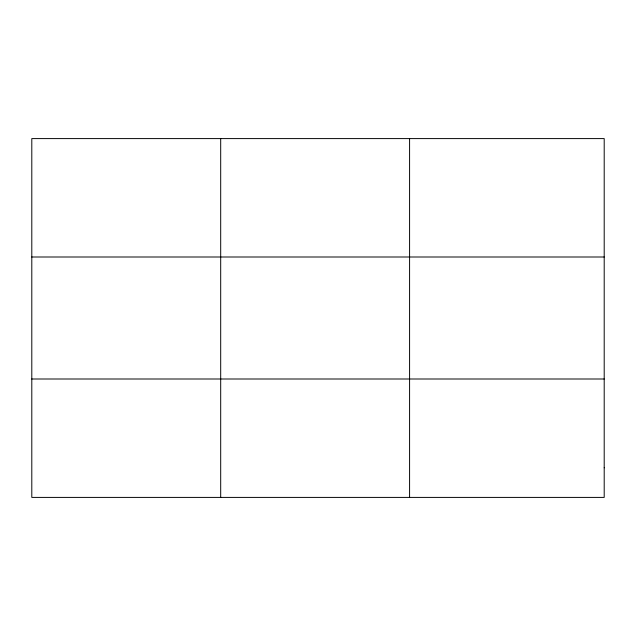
<?xml version="1.0" encoding="UTF-8"?>
<svg xmlns="http://www.w3.org/2000/svg" width="636" height="636" viewBox="0 0 636 636"><rect width="100%" height="100%" fill="white"/><g stroke="black" fill="none" stroke-linecap="round" stroke-linejoin="round"><path stroke-width="0.95" d="M220.692 138.592L220.692 497.408M409.584 138.592L409.584 497.408M31.8 257L604.2 257M31.8 379L604.2 379M604.2 467.802L604.2 497.408L31.8 497.408L31.8 138.592L604.2 138.592L604.2 467.802"/></g></svg>
